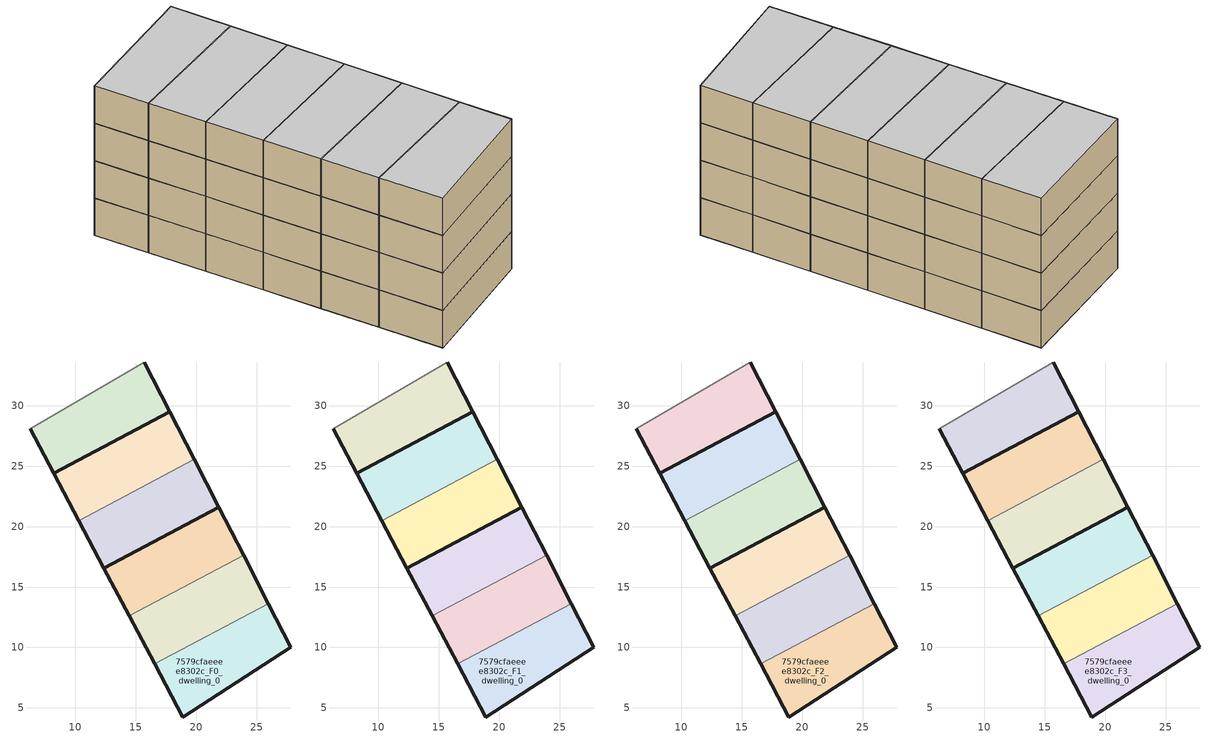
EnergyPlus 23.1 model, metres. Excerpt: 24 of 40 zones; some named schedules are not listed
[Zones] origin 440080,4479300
7579cfaeeee8302c_F0_dwelling_0
 floor ground (EU_floor_Construction): 27.84,10 25.98,13.62 16.55,8.63 18.87,4.24 z0
 wall outside (EU_wall_Construction): 25.98,13.62 27.84,10 18.87,4.24 16.55,8.63 z0:3
 wall to 7579cfaeeee8302c_F0_dwelling_1 (EU_wall_Construction): 16.55,8.63 25.98,13.62 z0:3
7579cfaeeee8302c_F0_dwelling_1
 floor ground (EU_floor_Construction): 25.98,13.62 23.92,17.62 14.45,12.61 16.55,8.63 z0
 wall outside (EU_wall_Construction): 23.92,17.62 25.98,13.62 / 16.55,8.63 14.45,12.61 z0:3
 wall to 7579cfaeeee8302c_F0_dwelling_2 (EU_wall_Construction): 14.45,12.61 23.92,17.62 z0:3
7579cfaeeee8302c_F0_dwelling_2
 floor ground (EU_floor_Construction): 23.92,17.62 21.88,21.6 12.35,16.56 14.45,12.61 z0
 wall outside (EU_wall_Construction): 14.45,12.61 12.35,16.56 21.88,21.6 23.92,17.62 z0:3
7579cfaeeee8302c_F0_dwelling_3
 floor ground (EU_floor_Construction): 21.88,21.6 19.84,25.56 10.27,20.5 12.35,16.56 z0
 wall outside (EU_wall_Construction): 19.84,25.56 21.88,21.6 12.35,16.56 10.27,20.5 z0:3
 wall to 7579cfaeeee8302c_F0_dwelling_4 (EU_wall_Construction): 10.27,20.5 19.84,25.56 z0:3
7579cfaeeee8302c_F0_dwelling_4
 floor ground (EU_floor_Construction): 19.84,25.56 17.81,29.51 8.2,24.42 10.27,20.5 z0
 wall outside (EU_wall_Construction): 10.27,20.5 8.2,24.42 17.81,29.51 19.84,25.56 z0:3
7579cfaeeee8302c_F0_dwelling_5
 floor ground (EU_floor_Construction): 17.81,29.51 15.69,33.64 6.24,28.12 8.2,24.42 z0
 wall outside (EU_wall_Construction): 15.69,33.64 17.81,29.51 8.2,24.42 6.24,28.12 z0:3
 wall adiabatic (EU_wall_Construction): 6.24,28.12 15.69,33.64 z0:3
7579cfaeeee8302c_F1_dwelling_0
 floor to 7579cfaeeee8302c_F0_dwelling_0 (EU_floor_Construction): 27.84,10 25.98,13.62 16.55,8.63 18.87,4.24 z3
 wall outside (EU_wall_Construction): 25.98,13.62 27.84,10 18.87,4.24 16.55,8.63 z3:6
 wall to 7579cfaeeee8302c_F1_dwelling_1 (EU_wall_Construction): 16.55,8.63 25.98,13.62 z3:6
7579cfaeeee8302c_F1_dwelling_1
 floor to 7579cfaeeee8302c_F0_dwelling_1 (EU_floor_Construction): 25.98,13.62 23.92,17.62 14.45,12.61 16.55,8.63 z3
 wall outside (EU_wall_Construction): 23.92,17.62 25.98,13.62 / 16.55,8.63 14.45,12.61 z3:6
 wall to 7579cfaeeee8302c_F1_dwelling_2 (EU_wall_Construction): 14.45,12.61 23.92,17.62 z3:6
7579cfaeeee8302c_F1_dwelling_2
 floor to 7579cfaeeee8302c_F0_dwelling_2 (EU_floor_Construction): 23.92,17.62 21.88,21.6 12.35,16.56 14.45,12.61 z3
 wall outside (EU_wall_Construction): 14.45,12.61 12.35,16.56 21.88,21.6 23.92,17.62 z3:6
7579cfaeeee8302c_F1_dwelling_3
 floor to 7579cfaeeee8302c_F0_dwelling_3 (EU_floor_Construction): 21.88,21.6 19.84,25.56 10.27,20.5 12.35,16.56 z3
 wall outside (EU_wall_Construction): 19.84,25.56 21.88,21.6 12.35,16.56 10.27,20.5 z3:6
 wall to 7579cfaeeee8302c_F1_dwelling_4 (EU_wall_Construction): 10.27,20.5 19.84,25.56 z3:6
7579cfaeeee8302c_F1_dwelling_4
 floor to 7579cfaeeee8302c_F0_dwelling_4 (EU_floor_Construction): 19.84,25.56 17.81,29.51 8.2,24.42 10.27,20.5 z3
 wall outside (EU_wall_Construction): 10.27,20.5 8.2,24.42 17.81,29.51 19.84,25.56 z3:6
7579cfaeeee8302c_F1_dwelling_5
 floor to 7579cfaeeee8302c_F0_dwelling_5 (EU_floor_Construction): 17.81,29.51 15.69,33.64 6.24,28.12 8.2,24.42 z3
 wall outside (EU_wall_Construction): 15.69,33.64 17.81,29.51 8.2,24.42 6.24,28.12 z3:6
 wall adiabatic (EU_wall_Construction): 6.24,28.12 15.69,33.64 z3:6
7579cfaeeee8302c_F2_dwelling_0
 floor to 7579cfaeeee8302c_F1_dwelling_0 (EU_floor_Construction): 27.84,10 25.98,13.62 16.55,8.63 18.87,4.24 z6
 wall outside (EU_wall_Construction): 25.98,13.62 27.84,10 18.87,4.24 16.55,8.63 z6:9
 wall to 7579cfaeeee8302c_F2_dwelling_1 (EU_wall_Construction): 16.55,8.63 25.98,13.62 z6:9
7579cfaeeee8302c_F2_dwelling_1
 floor to 7579cfaeeee8302c_F1_dwelling_1 (EU_floor_Construction): 25.98,13.62 23.92,17.62 14.45,12.61 16.55,8.63 z6
 wall outside (EU_wall_Construction): 23.92,17.62 25.98,13.62 / 16.55,8.63 14.45,12.61 z6:9
 wall to 7579cfaeeee8302c_F2_dwelling_2 (EU_wall_Construction): 14.45,12.61 23.92,17.62 z6:9
7579cfaeeee8302c_F2_dwelling_2
 floor to 7579cfaeeee8302c_F1_dwelling_2 (EU_floor_Construction): 23.92,17.62 21.88,21.6 12.35,16.56 14.45,12.61 z6
 wall outside (EU_wall_Construction): 14.45,12.61 12.35,16.56 21.88,21.6 23.92,17.62 z6:9
7579cfaeeee8302c_F2_dwelling_3
 floor to 7579cfaeeee8302c_F1_dwelling_3 (EU_floor_Construction): 21.88,21.6 19.84,25.56 10.27,20.5 12.35,16.56 z6
 wall outside (EU_wall_Construction): 19.84,25.56 21.88,21.6 12.35,16.56 10.27,20.5 z6:9
 wall to 7579cfaeeee8302c_F2_dwelling_4 (EU_wall_Construction): 10.27,20.5 19.84,25.56 z6:9
7579cfaeeee8302c_F2_dwelling_4
 floor to 7579cfaeeee8302c_F1_dwelling_4 (EU_floor_Construction): 19.84,25.56 17.81,29.51 8.2,24.42 10.27,20.5 z6
 wall outside (EU_wall_Construction): 10.27,20.5 8.2,24.42 17.81,29.51 19.84,25.56 z6:9
7579cfaeeee8302c_F2_dwelling_5
 floor to 7579cfaeeee8302c_F1_dwelling_5 (EU_floor_Construction): 17.81,29.51 15.69,33.64 6.24,28.12 8.2,24.42 z6
 wall outside (EU_wall_Construction): 15.69,33.64 17.81,29.51 8.2,24.42 6.24,28.12 z6:9
 wall adiabatic (EU_wall_Construction): 6.24,28.12 15.69,33.64 z6:9
7579cfaeeee8302c_F3_dwelling_0
 floor to 7579cfaeeee8302c_F2_dwelling_0 (EU_floor_Construction): 27.84,10 25.98,13.62 16.55,8.63 18.87,4.24 z9
 wall outside (EU_wall_Construction): 25.98,13.62 27.84,10 18.87,4.24 16.55,8.63 z9:12
 wall to 7579cfaeeee8302c_F3_dwelling_1 (EU_wall_Construction): 16.55,8.63 25.98,13.62 z9:12
 ceiling to 7579cfaeeee8302c_F4_dwelling_0 (EU_floor_Construction): 25.98,13.62 27.84,10 18.87,4.24 16.55,8.63 z12
7579cfaeeee8302c_F3_dwelling_1
 floor to 7579cfaeeee8302c_F2_dwelling_1 (EU_floor_Construction): 25.98,13.62 23.92,17.62 14.45,12.61 16.55,8.63 z9
 wall outside (EU_wall_Construction): 23.92,17.62 25.98,13.62 / 16.55,8.63 14.45,12.61 z9:12
 wall to 7579cfaeeee8302c_F3_dwelling_2 (EU_wall_Construction): 14.45,12.61 23.92,17.62 z9:12
 ceiling to 7579cfaeeee8302c_F4_dwelling_1 (EU_floor_Construction): 23.92,17.62 25.98,13.62 16.55,8.63 14.45,12.61 z12
7579cfaeeee8302c_F3_dwelling_2
 floor to 7579cfaeeee8302c_F2_dwelling_2 (EU_floor_Construction): 23.92,17.62 21.88,21.6 12.35,16.56 14.45,12.61 z9
 wall outside (EU_wall_Construction): 14.45,12.61 12.35,16.56 21.88,21.6 23.92,17.62 z9:12
 ceiling to 7579cfaeeee8302c_F4_dwelling_2 (EU_floor_Construction): 21.88,21.6 23.92,17.62 14.45,12.61 12.35,16.56 z12
7579cfaeeee8302c_F3_dwelling_3
 floor to 7579cfaeeee8302c_F2_dwelling_3 (EU_floor_Construction): 21.88,21.6 19.84,25.56 10.27,20.5 12.35,16.56 z9
 wall outside (EU_wall_Construction): 19.84,25.56 21.88,21.6 12.35,16.56 10.27,20.5 z9:12
 wall to 7579cfaeeee8302c_F3_dwelling_4 (EU_wall_Construction): 10.27,20.5 19.84,25.56 z9:12
 ceiling to 7579cfaeeee8302c_F4_dwelling_3 (EU_floor_Construction): 19.84,25.56 21.88,21.6 12.35,16.56 10.27,20.5 z12
7579cfaeeee8302c_F3_dwelling_4
 floor to 7579cfaeeee8302c_F2_dwelling_4 (EU_floor_Construction): 19.84,25.56 17.81,29.51 8.2,24.42 10.27,20.5 z9
 wall outside (EU_wall_Construction): 10.27,20.5 8.2,24.42 17.81,29.51 19.84,25.56 z9:12
 ceiling to 7579cfaeeee8302c_F4_dwelling_4 (EU_floor_Construction): 17.81,29.51 19.84,25.56 10.27,20.5 8.2,24.42 z12
7579cfaeeee8302c_F3_dwelling_5
 floor to 7579cfaeeee8302c_F2_dwelling_5 (EU_floor_Construction): 17.81,29.51 15.69,33.64 6.24,28.12 8.2,24.42 z9
 wall outside (EU_wall_Construction): 15.69,33.64 17.81,29.51 8.2,24.42 6.24,28.12 z9:12
 wall adiabatic (EU_wall_Construction): 6.24,28.12 15.69,33.64 z9:12
 ceiling to 7579cfaeeee8302c_F4_dwelling_5 (EU_floor_Construction): 15.69,33.64 17.81,29.51 8.2,24.42 6.24,28.12 z12
[Building]
EU S2 Campaign: North Axis=0; Terrain=City; Solar Distribution=FullExterior
[Site:Location]
Madrid: Latitude=40.5; Longitude=-3.5; Time Zone=1; Elevation=609
[SizingPeriod:WeatherFileDays]
AnnualSizingPeriod: Begin Month=1; Begin Day of Month=1; End Month=12; End Day of Month=31; Day of Week for Start Day=Monday; Use Weather File Daylight Saving Period=No; Use Weather File Rain and Snow Indicators=No
[MATERIAL]
EU_InternalMass_Material: Roughness=MediumRough; Thickness=0.1; Conductivity=1; Density=1800; Specific Heat=900; Thermal Absorptance=0.9; Solar Absorptance=0.7; Visible Absorptance=0.7
[MATERIAL:NOMASS] Roughness=MediumRough; Thermal Absorptance=0.9; Solar Absorptance=0.7; Visible Absorptance=0.7
Name | Thermal Resistance
EU_wall_NoMass | 1.60022
EU_floor_NoMass | 0.470652
[CONSTRUCTION]
EU_wall_Construction: EU_wall_NoMass
EU_floor_Construction: EU_floor_NoMass
EU_InternalMass_Construction: EU_InternalMass_Material
[ZONE] Type=1; Multiplier=1; Ceiling Height=autocalculate; Floor Area=autocalculate; Part of Total Floor Area=Yes
Name | Volume
7579cfaeeee8302c_F0_dwelling_0; 7579cfaeeee8302c_F1_dwelling_0; 7579cfaeeee8302c_F2_dwelling_0; 7579cfaeeee8302c_F3_dwelling_0 | 144.347
7579cfaeeee8302c_F0_dwelling_1 | 144.367
7579cfaeeee8302c_F1_dwelling_1; 7579cfaeeee8302c_F2_dwelling_1; 7579cfaeeee8302c_F3_dwelling_1 | 144.366
7579cfaeeee8302c_F0_dwelling_2; 7579cfaeeee8302c_F1_dwelling_2; 7579cfaeeee8302c_F2_dwelling_2; 7579cfaeeee8302c_F3_dwelling_2 | 144.363
7579cfaeeee8302c_F0_dwelling_3; 7579cfaeeee8302c_F1_dwelling_3; 7579cfaeeee8302c_F2_dwelling_3; 7579cfaeeee8302c_F3_dwelling_3 | 144.353
7579cfaeeee8302c_F0_dwelling_4; 7579cfaeeee8302c_F1_dwelling_4; 7579cfaeeee8302c_F2_dwelling_4; 7579cfaeeee8302c_F3_dwelling_4 | 144.36
7579cfaeeee8302c_F0_dwelling_5; 7579cfaeeee8302c_F1_dwelling_5; 7579cfaeeee8302c_F2_dwelling_5; 7579cfaeeee8302c_F3_dwelling_5 | 144.359
[INTERNALMASS] Construction=EU_InternalMass_Construction
Name | Zone or ZoneList | Surface Area
7579cfaeeee8302c_F0_dwelling_0_EU_InternalMass | 7579cfaeeee8302c_F0_dwelling_0 | 48.1158
7579cfaeeee8302c_F0_dwelling_1_EU_InternalMass | 7579cfaeeee8302c_F0_dwelling_1 | 48.1221
7579cfaeeee8302c_F0_dwelling_2_EU_InternalMass | 7579cfaeeee8302c_F0_dwelling_2 | 48.121
7579cfaeeee8302c_F0_dwelling_3_EU_InternalMass | 7579cfaeeee8302c_F0_dwelling_3 | 48.1176
7579cfaeeee8302c_F0_dwelling_4_EU_InternalMass | 7579cfaeeee8302c_F0_dwelling_4 | 48.1201
7579cfaeeee8302c_F0_dwelling_5_EU_InternalMass | 7579cfaeeee8302c_F0_dwelling_5 | 48.1197
7579cfaeeee8302c_F1_dwelling_0_EU_InternalMass | 7579cfaeeee8302c_F1_dwelling_0 | 48.1158
7579cfaeeee8302c_F1_dwelling_1_EU_InternalMass | 7579cfaeeee8302c_F1_dwelling_1 | 48.1221
7579cfaeeee8302c_F1_dwelling_2_EU_InternalMass | 7579cfaeeee8302c_F1_dwelling_2 | 48.121
7579cfaeeee8302c_F1_dwelling_3_EU_InternalMass | 7579cfaeeee8302c_F1_dwelling_3 | 48.1176
7579cfaeeee8302c_F1_dwelling_4_EU_InternalMass | 7579cfaeeee8302c_F1_dwelling_4 | 48.1201
7579cfaeeee8302c_F1_dwelling_5_EU_InternalMass | 7579cfaeeee8302c_F1_dwelling_5 | 48.1197
7579cfaeeee8302c_F2_dwelling_0_EU_InternalMass | 7579cfaeeee8302c_F2_dwelling_0 | 48.1158
7579cfaeeee8302c_F2_dwelling_1_EU_InternalMass | 7579cfaeeee8302c_F2_dwelling_1 | 48.1221
7579cfaeeee8302c_F2_dwelling_2_EU_InternalMass | 7579cfaeeee8302c_F2_dwelling_2 | 48.121
7579cfaeeee8302c_F2_dwelling_3_EU_InternalMass | 7579cfaeeee8302c_F2_dwelling_3 | 48.1176
7579cfaeeee8302c_F2_dwelling_4_EU_InternalMass | 7579cfaeeee8302c_F2_dwelling_4 | 48.1201
7579cfaeeee8302c_F2_dwelling_5_EU_InternalMass | 7579cfaeeee8302c_F2_dwelling_5 | 48.1197
7579cfaeeee8302c_F3_dwelling_0_EU_InternalMass | 7579cfaeeee8302c_F3_dwelling_0 | 48.1158
7579cfaeeee8302c_F3_dwelling_1_EU_InternalMass | 7579cfaeeee8302c_F3_dwelling_1 | 48.1221
7579cfaeeee8302c_F3_dwelling_2_EU_InternalMass | 7579cfaeeee8302c_F3_dwelling_2 | 48.121
7579cfaeeee8302c_F3_dwelling_3_EU_InternalMass | 7579cfaeeee8302c_F3_dwelling_3 | 48.1176
7579cfaeeee8302c_F3_dwelling_4_EU_InternalMass | 7579cfaeeee8302c_F3_dwelling_4 | 48.1201
7579cfaeeee8302c_F3_dwelling_5_EU_InternalMass | 7579cfaeeee8302c_F3_dwelling_5 | 48.1197
[OTHEREQUIPMENT] Fuel Type=Electricity; Design Level Calculation Method=Watts/Area; Power per Zone Floor Area=1; Fraction Latent=0; Fraction Radiant=0; Fraction Lost=0; Carbon Dioxide Generation Rate=0; EndUse Subcategory=EU_Step8_InternalGains
Name | Zone or ZoneList or Space or SpaceList | Schedule
EU_Step8_InternalGain_7579cfaeeee8302c_F0_dwelling_0_f000 | 7579cfaeeee8302c_F0_dwelling_0 | EU_Step8_GainSchedule_7579cfaeeee8302c_F0_dwelling_0_f000
EU_Step8_InternalGain_7579cfaeeee8302c_F0_dwelling_1_f000 | 7579cfaeeee8302c_F0_dwelling_1 | EU_Step8_GainSchedule_7579cfaeeee8302c_F0_dwelling_1_f000
EU_Step8_InternalGain_7579cfaeeee8302c_F0_dwelling_2_f000 | 7579cfaeeee8302c_F0_dwelling_2 | EU_Step8_GainSchedule_7579cfaeeee8302c_F0_dwelling_2_f000
EU_Step8_InternalGain_7579cfaeeee8302c_F0_dwelling_3_f000 | 7579cfaeeee8302c_F0_dwelling_3 | EU_Step8_GainSchedule_7579cfaeeee8302c_F0_dwelling_3_f000
EU_Step8_InternalGain_7579cfaeeee8302c_F0_dwelling_4_f000 | 7579cfaeeee8302c_F0_dwelling_4 | EU_Step8_GainSchedule_7579cfaeeee8302c_F0_dwelling_4_f000
EU_Step8_InternalGain_7579cfaeeee8302c_F0_dwelling_5_f000 | 7579cfaeeee8302c_F0_dwelling_5 | EU_Step8_GainSchedule_7579cfaeeee8302c_F0_dwelling_5_f000
EU_Step8_InternalGain_7579cfaeeee8302c_F1_dwelling_0_f000 | 7579cfaeeee8302c_F1_dwelling_0 | EU_Step8_GainSchedule_7579cfaeeee8302c_F1_dwelling_0_f000
EU_Step8_InternalGain_7579cfaeeee8302c_F1_dwelling_1_f000 | 7579cfaeeee8302c_F1_dwelling_1 | EU_Step8_GainSchedule_7579cfaeeee8302c_F1_dwelling_1_f000
EU_Step8_InternalGain_7579cfaeeee8302c_F1_dwelling_2_f000 | 7579cfaeeee8302c_F1_dwelling_2 | EU_Step8_GainSchedule_7579cfaeeee8302c_F1_dwelling_2_f000
EU_Step8_InternalGain_7579cfaeeee8302c_F1_dwelling_3_f000 | 7579cfaeeee8302c_F1_dwelling_3 | EU_Step8_GainSchedule_7579cfaeeee8302c_F1_dwelling_3_f000
EU_Step8_InternalGain_7579cfaeeee8302c_F1_dwelling_4_f000 | 7579cfaeeee8302c_F1_dwelling_4 | EU_Step8_GainSchedule_7579cfaeeee8302c_F1_dwelling_4_f000
EU_Step8_InternalGain_7579cfaeeee8302c_F1_dwelling_5_f000 | 7579cfaeeee8302c_F1_dwelling_5 | EU_Step8_GainSchedule_7579cfaeeee8302c_F1_dwelling_5_f000
EU_Step8_InternalGain_7579cfaeeee8302c_F2_dwelling_0_f000 | 7579cfaeeee8302c_F2_dwelling_0 | EU_Step8_GainSchedule_7579cfaeeee8302c_F2_dwelling_0_f000
EU_Step8_InternalGain_7579cfaeeee8302c_F2_dwelling_1_f000 | 7579cfaeeee8302c_F2_dwelling_1 | EU_Step8_GainSchedule_7579cfaeeee8302c_F2_dwelling_1_f000
EU_Step8_InternalGain_7579cfaeeee8302c_F2_dwelling_2_f000 | 7579cfaeeee8302c_F2_dwelling_2 | EU_Step8_GainSchedule_7579cfaeeee8302c_F2_dwelling_2_f000
EU_Step8_InternalGain_7579cfaeeee8302c_F2_dwelling_3_f000 | 7579cfaeeee8302c_F2_dwelling_3 | EU_Step8_GainSchedule_7579cfaeeee8302c_F2_dwelling_3_f000
EU_Step8_InternalGain_7579cfaeeee8302c_F2_dwelling_4_f000 | 7579cfaeeee8302c_F2_dwelling_4 | EU_Step8_GainSchedule_7579cfaeeee8302c_F2_dwelling_4_f000
EU_Step8_InternalGain_7579cfaeeee8302c_F2_dwelling_5_f000 | 7579cfaeeee8302c_F2_dwelling_5 | EU_Step8_GainSchedule_7579cfaeeee8302c_F2_dwelling_5_f000
EU_Step8_InternalGain_7579cfaeeee8302c_F3_dwelling_0_f000 | 7579cfaeeee8302c_F3_dwelling_0 | EU_Step8_GainSchedule_7579cfaeeee8302c_F3_dwelling_0_f000
EU_Step8_InternalGain_7579cfaeeee8302c_F3_dwelling_1_f000 | 7579cfaeeee8302c_F3_dwelling_1 | EU_Step8_GainSchedule_7579cfaeeee8302c_F3_dwelling_1_f000
EU_Step8_InternalGain_7579cfaeeee8302c_F3_dwelling_2_f000 | 7579cfaeeee8302c_F3_dwelling_2 | EU_Step8_GainSchedule_7579cfaeeee8302c_F3_dwelling_2_f000
EU_Step8_InternalGain_7579cfaeeee8302c_F3_dwelling_3_f000 | 7579cfaeeee8302c_F3_dwelling_3 | EU_Step8_GainSchedule_7579cfaeeee8302c_F3_dwelling_3_f000
EU_Step8_InternalGain_7579cfaeeee8302c_F3_dwelling_4_f000 | 7579cfaeeee8302c_F3_dwelling_4 | EU_Step8_GainSchedule_7579cfaeeee8302c_F3_dwelling_4_f000
EU_Step8_InternalGain_7579cfaeeee8302c_F3_dwelling_5_f000 | 7579cfaeeee8302c_F3_dwelling_5 | EU_Step8_GainSchedule_7579cfaeeee8302c_F3_dwelling_5_f000
[ZONEVENTILATION:DESIGNFLOWRATE] Schedule=EU_AlwaysOn; Design Flow Rate Calculation Method=AirChanges/Hour; Air Changes per Hour=0.480704; Ventilation Type=Natural; Fan Pressure Rise=0; Fan Total Efficiency=1; Constant Term Coefficient=1; Temperature Term Coefficient=0; Velocity Term Coefficient=0; Velocity Squared Term Coefficient=0; Minimum Indoor Temperature=-100; Maximum Indoor Temperature=100; Delta Temperature=-100; Minimum Outdoor Temperature=-100; Maximum Outdoor Temperature=100; Maximum Wind Speed=40
Name | Zone or ZoneList or Space or SpaceList
EU_ConstantAir_7579cfaeeee8302c_F0_dwelling_0 | 7579cfaeeee8302c_F0_dwelling_0
EU_ConstantAir_7579cfaeeee8302c_F0_dwelling_1 | 7579cfaeeee8302c_F0_dwelling_1
EU_ConstantAir_7579cfaeeee8302c_F0_dwelling_2 | 7579cfaeeee8302c_F0_dwelling_2
EU_ConstantAir_7579cfaeeee8302c_F0_dwelling_3 | 7579cfaeeee8302c_F0_dwelling_3
EU_ConstantAir_7579cfaeeee8302c_F0_dwelling_4 | 7579cfaeeee8302c_F0_dwelling_4
EU_ConstantAir_7579cfaeeee8302c_F0_dwelling_5 | 7579cfaeeee8302c_F0_dwelling_5
EU_ConstantAir_7579cfaeeee8302c_F1_dwelling_0 | 7579cfaeeee8302c_F1_dwelling_0
EU_ConstantAir_7579cfaeeee8302c_F1_dwelling_1 | 7579cfaeeee8302c_F1_dwelling_1
EU_ConstantAir_7579cfaeeee8302c_F1_dwelling_2 | 7579cfaeeee8302c_F1_dwelling_2
EU_ConstantAir_7579cfaeeee8302c_F1_dwelling_3 | 7579cfaeeee8302c_F1_dwelling_3
EU_ConstantAir_7579cfaeeee8302c_F1_dwelling_4 | 7579cfaeeee8302c_F1_dwelling_4
EU_ConstantAir_7579cfaeeee8302c_F1_dwelling_5 | 7579cfaeeee8302c_F1_dwelling_5
EU_ConstantAir_7579cfaeeee8302c_F2_dwelling_0 | 7579cfaeeee8302c_F2_dwelling_0
EU_ConstantAir_7579cfaeeee8302c_F2_dwelling_1 | 7579cfaeeee8302c_F2_dwelling_1
EU_ConstantAir_7579cfaeeee8302c_F2_dwelling_2 | 7579cfaeeee8302c_F2_dwelling_2
EU_ConstantAir_7579cfaeeee8302c_F2_dwelling_3 | 7579cfaeeee8302c_F2_dwelling_3
EU_ConstantAir_7579cfaeeee8302c_F2_dwelling_4 | 7579cfaeeee8302c_F2_dwelling_4
EU_ConstantAir_7579cfaeeee8302c_F2_dwelling_5 | 7579cfaeeee8302c_F2_dwelling_5
EU_ConstantAir_7579cfaeeee8302c_F3_dwelling_0 | 7579cfaeeee8302c_F3_dwelling_0
EU_ConstantAir_7579cfaeeee8302c_F3_dwelling_1 | 7579cfaeeee8302c_F3_dwelling_1
EU_ConstantAir_7579cfaeeee8302c_F3_dwelling_2 | 7579cfaeeee8302c_F3_dwelling_2
EU_ConstantAir_7579cfaeeee8302c_F3_dwelling_3 | 7579cfaeeee8302c_F3_dwelling_3
EU_ConstantAir_7579cfaeeee8302c_F3_dwelling_4 | 7579cfaeeee8302c_F3_dwelling_4
EU_ConstantAir_7579cfaeeee8302c_F3_dwelling_5 | 7579cfaeeee8302c_F3_dwelling_5
[HVACTEMPLATE:THERMOSTAT] Constant Heating Setpoint=20; Constant Cooling Setpoint=50
EU_HeatOnly_7579cfaeeee8302c_F0_dwelling_0; EU_HeatOnly_7579cfaeeee8302c_F0_dwelling_1; EU_HeatOnly_7579cfaeeee8302c_F0_dwelling_2; EU_HeatOnly_7579cfaeeee8302c_F0_dwelling_3; EU_HeatOnly_7579cfaeeee8302c_F0_dwelling_4; EU_HeatOnly_7579cfaeeee8302c_F0_dwelling_5; EU_HeatOnly_7579cfaeeee8302c_F1_dwelling_0; EU_HeatOnly_7579cfaeeee8302c_F1_dwelling_1; EU_HeatOnly_7579cfaeeee8302c_F1_dwelling_2; EU_HeatOnly_7579cfaeeee8302c_F1_dwelling_3; EU_HeatOnly_7579cfaeeee8302c_F1_dwelling_4; EU_HeatOnly_7579cfaeeee8302c_F1_dwelling_5; EU_HeatOnly_7579cfaeeee8302c_F2_dwelling_0; EU_HeatOnly_7579cfaeeee8302c_F2_dwelling_1; EU_HeatOnly_7579cfaeeee8302c_F2_dwelling_2; EU_HeatOnly_7579cfaeeee8302c_F2_dwelling_3; EU_HeatOnly_7579cfaeeee8302c_F2_dwelling_4; EU_HeatOnly_7579cfaeeee8302c_F2_dwelling_5; EU_HeatOnly_7579cfaeeee8302c_F3_dwelling_0; EU_HeatOnly_7579cfaeeee8302c_F3_dwelling_1; EU_HeatOnly_7579cfaeeee8302c_F3_dwelling_2; EU_HeatOnly_7579cfaeeee8302c_F3_dwelling_3; EU_HeatOnly_7579cfaeeee8302c_F3_dwelling_4; EU_HeatOnly_7579cfaeeee8302c_F3_dwelling_5; EU_HeatOnly_7579cfaeeee8302c_F4_dwelling_0; EU_HeatOnly_7579cfaeeee8302c_F4_dwelling_1; EU_HeatOnly_7579cfaeeee8302c_F4_dwelling_2; EU_HeatOnly_7579cfaeeee8302c_F4_dwelling_3; EU_HeatOnly_7579cfaeeee8302c_F4_dwelling_4; EU_HeatOnly_7579cfaeeee8302c_F4_dwelling_5; EU_HeatOnly_7579cfaeeee8302c_F5_dwelling_0; EU_HeatOnly_7579cfaeeee8302c_F5_dwelling_1; EU_HeatOnly_7579cfaeeee8302c_F5_dwelling_2; EU_HeatOnly_7579cfaeeee8302c_F5_dwelling_3; EU_HeatOnly_7579cfaeeee8302c_F5_dwelling_4; EU_HeatOnly_7579cfaeeee8302c_F6_dwelling_0; EU_HeatOnly_7579cfaeeee8302c_F6_dwelling_1
